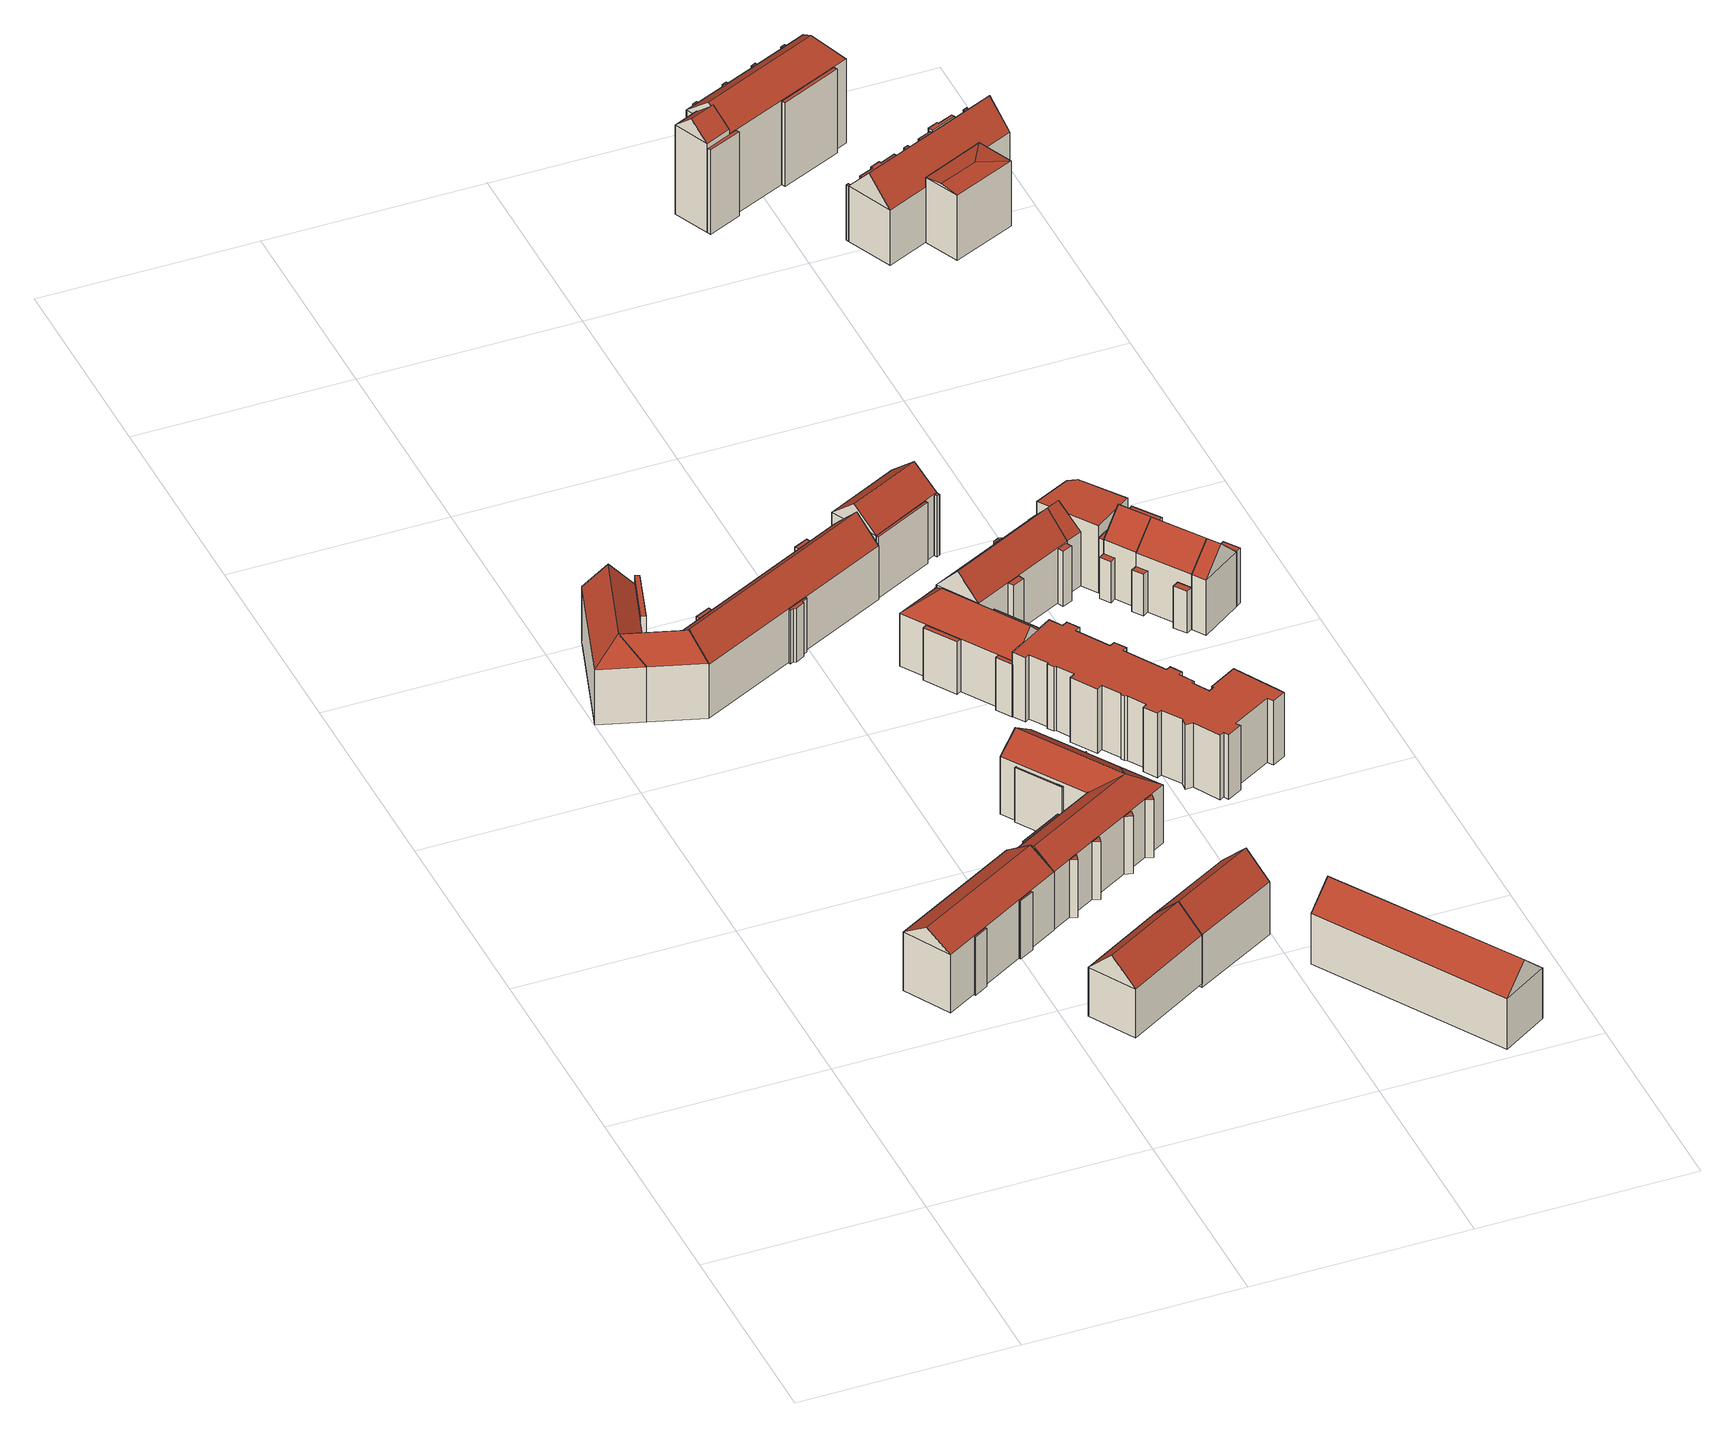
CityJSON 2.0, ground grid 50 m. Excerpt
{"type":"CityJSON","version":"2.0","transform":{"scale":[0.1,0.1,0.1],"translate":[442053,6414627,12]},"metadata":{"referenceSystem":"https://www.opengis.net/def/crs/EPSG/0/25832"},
"CityObjects":{
"building1":{"type":"Building","attributes":{"function":"31001_1010"},"children":["building1-1","building1-2","building1-3"]},
"building1-1":{"type":"BuildingPart","attributes":{"roofType":"3100","measuredHeight":19.03,"storeysAboveGround":4},"parents":["building1"],"geometry":[{"type":"Solid","lod":"2","boundaries":[[[[0,1,2,3]],[[4,5,1,0]],[[6,7,5,4]],[[3,2,7,6]],[[0,8,4]],[[6,9,3]],[[3,9,8,0]],[[4,8,9,6]],[[1,5,7,2]]]],"semantics":{"surfaces":[{"type":"WallSurface"},{"type":"RoofSurface","Flaechenneigung":"55.7669068027693","Flaechenrichtung":"330.269927763419","Flaechengroesse":"255.705356465072"},{"type":"RoofSurface","Flaechenneigung":"55.7666892021712","Flaechenrichtung":"150.202069150245","Flaechengroesse":"256.132002594925"},{"type":"GroundSurface"}],"values":[[0,0,0,0,0,0,1,2,3]]}}]},
"building1-2":{"type":"BuildingPart","attributes":{"roofType":"1000","measuredHeight":14.88,"storeysAboveGround":4},"parents":["building1"],"geometry":[{"type":"Solid","lod":"2","boundaries":[[[[10,11,12,13]],[[14,15,11,10]],[[16,17,15,14]],[[13,12,17,16]],[[14,10,13,16]],[[11,15,17,12]]]],"semantics":{"surfaces":[{"type":"WallSurface"},{"type":"RoofSurface","Flaechenneigung":"90","Flaechenrichtung":"0","Flaechengroesse":"1.8994670250365"},{"type":"GroundSurface"}],"values":[[0,0,0,0,1,2]]}}]},
"building1-3":{"type":"BuildingPart","attributes":{"roofType":"1000","measuredHeight":14.88,"storeysAboveGround":4},"parents":["building1"],"geometry":[{"type":"Solid","lod":"2","boundaries":[[[[18,19,20,21]],[[22,23,19,18]],[[24,25,23,22]],[[21,20,25,24]],[[22,18,21,24]],[[19,23,25,20]]]],"semantics":{"surfaces":[{"type":"WallSurface"},{"type":"RoofSurface","Flaechenneigung":"90","Flaechenrichtung":"0","Flaechengroesse":"1.91021922875802"},{"type":"GroundSurface"}],"values":[[0,0,0,0,1,2]]}}]},
"building2":{"type":"Building","attributes":{"function":"31001_1010","yearOfConstruction":1968,"roofType":"3100","measuredHeight":18.25,"storeysAboveGround":4},"geometry":[{"type":"Solid","lod":"2","boundaries":[[[[26,27,28,29]],[[30,31,27,26]],[[32,33,31,30]],[[29,28,33,32]],[[26,34,30]],[[32,35,29]],[[29,35,34,26]],[[30,34,35,32]],[[27,31,33,28]]]],"semantics":{"surfaces":[{"type":"WallSurface"},{"type":"RoofSurface","Flaechenneigung":"46.1297712288758","Flaechenrichtung":"329.612599560968","Flaechengroesse":"189.243702319922"},{"type":"RoofSurface","Flaechenneigung":"46.1296791826683","Flaechenrichtung":"149.607886619994","Flaechengroesse":"189.938501405518"},{"type":"GroundSurface"}],"values":[[0,0,0,0,0,0,1,2,3]]}}]},
"building3":{"type":"Building","attributes":{"function":"31001_1010"},"children":["building3-1","building3-2","building3-3","building3-4","building3-5","building3-6","building3-7"]},
"building3-1":{"type":"BuildingPart","attributes":{"roofType":"1000","measuredHeight":13.78,"storeysAboveGround":5},"parents":["building3"],"geometry":[{"type":"Solid","lod":"2","boundaries":[[[[36,37,38,39]],[[40,41,37,36]],[[42,43,41,40]],[[39,38,43,42]],[[40,36,39,42]],[[37,41,43,38]]]],"semantics":{"surfaces":[{"type":"WallSurface"},{"type":"RoofSurface","Flaechenneigung":"90","Flaechenrichtung":"0","Flaechengroesse":"3.49249093772562"},{"type":"GroundSurface"}],"values":[[0,0,0,0,1,2]]}}]},
"building3-2":{"type":"BuildingPart","attributes":{"roofType":"5000","measuredHeight":19.48,"storeysAboveGround":5},"parents":["building3"],"geometry":[{"type":"Solid","lod":"2","boundaries":[[[[44,45,46,47]],[[48,49,45,44]],[[50,51,49,48]],[[47,46,51,50]],[[44,52,48]],[[50,53,47]],[[47,53,52,44]],[[48,52,53,50]],[[45,49,51,46]]]],"semantics":{"surfaces":[{"type":"WallSurface"},{"type":"RoofSurface","Flaechenneigung":"-45.175068218819","Flaechenrichtung":"287.502257993515","Flaechengroesse":"34.5856915770298"},{"type":"RoofSurface","Flaechenneigung":"40.9520126438762","Flaechenrichtung":"197.488686385501","Flaechengroesse":"94.4064482541774"},{"type":"RoofSurface","Flaechenneigung":"40.951806199957","Flaechenrichtung":"17.4918969287858","Flaechengroesse":"69.6041204508678"},{"type":"GroundSurface"}],"values":[[0,0,0,0,1,0,2,3,4]]}}]},
"building3-3":{"type":"BuildingPart","attributes":{"roofType":"3100","measuredHeight":19.6,"storeysAboveGround":5},"parents":["building3"],"geometry":[{"type":"Solid","lod":"2","boundaries":[[[[54,46,55,56]],[[57,51,46,54]],[[58,59,51,57]],[[56,55,59,58]],[[54,60,57]],[[58,61,56]],[[56,61,60,54]],[[57,60,61,58]],[[46,51,59,55]]]],"semantics":{"surfaces":[{"type":"WallSurface"},{"type":"RoofSurface","Flaechenneigung":"44.7778879652806","Flaechenrichtung":"153.728726243378","Flaechengroesse":"430.176531526292"},{"type":"RoofSurface","Flaechenneigung":"44.7768047610156","Flaechenrichtung":"333.69059920884","Flaechengroesse":"424.792618901163"},{"type":"GroundSurface"}],"values":[[0,0,0,0,0,0,1,2,3]]}}]},
"building3-4":{"type":"BuildingPart","attributes":{"roofType":"5000","measuredHeight":19.5,"storeysAboveGround":5},"parents":["building3"],"geometry":[{"type":"Solid","lod":"2","boundaries":[[[[44,45,62,63]],[[64,65,45,44]],[[66,67,65,64]],[[63,62,67,66]],[[44,68,64]],[[66,69,63]],[[63,69,68,44]],[[64,68,69,66]],[[45,65,67,62]]]],"semantics":{"surfaces":[{"type":"WallSurface"},{"type":"RoofSurface","Flaechenneigung":"40.8277827668126","Flaechenrichtung":"197.48712860879","Flaechengroesse":"37.6868966500527"},{"type":"RoofSurface","Flaechenneigung":"45.1817937535713","Flaechenrichtung":"107.499043011802","Flaechengroesse":"193.824712957308"},{"type":"RoofSurface","Flaechenneigung":"45.1817220510017","Flaechenrichtung":"287.491346501968","Flaechengroesse":"193.818661643649"},{"type":"GroundSurface"}],"values":[[0,0,0,0,1,0,2,3,4]]}}]},
"building3-5":{"type":"BuildingPart","attributes":{"roofType":"1000","measuredHeight":16.21,"storeysAboveGround":5},"parents":["building3"],"geometry":[{"type":"Solid","lod":"2","boundaries":[[[[70,71,62,72]],[[73,74,71,70]],[[75,76,74,73]],[[72,62,76,75]],[[73,70,72,75]],[[71,74,76,62]]]],"semantics":{"surfaces":[{"type":"WallSurface"},{"type":"RoofSurface","Flaechenneigung":"90","Flaechenrichtung":"0","Flaechengroesse":"14.2115740358939"},{"type":"GroundSurface"}],"values":[[0,0,0,0,1,2]]}}]},
"building3-6":{"type":"BuildingPart","attributes":{"roofType":"1000","measuredHeight":13.78,"storeysAboveGround":5},"parents":["building3"],"geometry":[{"type":"Solid","lod":"2","boundaries":[[[[77,78,79,80]],[[81,82,78,77]],[[83,84,82,81]],[[80,79,84,83]],[[81,77,80,83]],[[78,82,84,79]]]],"semantics":{"surfaces":[{"type":"WallSurface"},{"type":"RoofSurface","Flaechenneigung":"90","Flaechenrichtung":"0","Flaechengroesse":"3.86630980603216"},{"type":"GroundSurface"}],"values":[[0,0,0,0,1,2]]}}]},
"building3-7":{"type":"BuildingPart","attributes":{"roofType":"1000","measuredHeight":13.78,"storeysAboveGround":5},"parents":["building3"],"geometry":[{"type":"Solid","lod":"2","boundaries":[[[[85,86,87,88]],[[89,90,86,85]],[[91,92,90,89]],[[93,94,92,91]],[[95,96,94,93]],[[97,98,96,95]],[[99,100,98,97]],[[88,87,100,99]],[[97,95,93,91,89,85,88,99]],[[86,90,92,94,96,98,100,87]]]],"semantics":{"surfaces":[{"type":"WallSurface"},{"type":"RoofSurface","Flaechenneigung":"90","Flaechenrichtung":"0","Flaechengroesse":"4.38737900833748"},{"type":"GroundSurface"}],"values":[[0,0,0,0,0,0,0,0,1,2]]}}]},
"building4":{"type":"Building","attributes":{"function":"31001_1010"},"children":["building4-1","building4-2","building4-3","building4-4","building4-5","building4-6","building4-7","building4-8","building4-9","building4-10","building4-11"]},
"building4-1":{"type":"BuildingPart","attributes":{"roofType":"1000","measuredHeight":13.81,"storeysAboveGround":4},"parents":["building4"],"geometry":[{"type":"Solid","lod":"2","boundaries":[[[[101,102,103,104]],[[105,106,102,101]],[[104,103,106,105]],[[101,104,105]],[[102,106,103]]]],"semantics":{"surfaces":[{"type":"WallSurface"},{"type":"RoofSurface","Flaechenneigung":"90","Flaechenrichtung":"0","Flaechengroesse":"1.81805372568283"},{"type":"GroundSurface"}],"values":[[0,0,0,1,2]]}}]},
"building4-2":{"type":"BuildingPart","attributes":{"roofType":"5000","measuredHeight":18.78,"storeysAboveGround":4},"parents":["building4"],"geometry":[{"type":"Solid","lod":"2","boundaries":[[[[107,108,109,110]],[[111,112,108,107]],[[113,114,112,111]],[[110,109,114,113]],[[107,115,111]],[[113,116,110]],[[110,116,115,107]],[[111,115,116,113]],[[108,112,114,109]]]],"semantics":{"surfaces":[{"type":"WallSurface"},{"type":"RoofSurface","Flaechenneigung":"54.2066181111321","Flaechenrichtung":"57.3362184871885","Flaechengroesse":"36.1115447150839"},{"type":"RoofSurface","Flaechenneigung":"53.5266193445547","Flaechenrichtung":"330.345934145458","Flaechengroesse":"221.913827416914"},{"type":"RoofSurface","Flaechenneigung":"53.5278383948927","Flaechenrichtung":"150.231805966513","Flaechengroesse":"223.816098602321"},{"type":"GroundSurface"}],"values":[[0,0,0,0,1,0,2,3,4]]}}]},
"building4-3":{"type":"BuildingPart","attributes":{"roofType":"5000","measuredHeight":18.78,"storeysAboveGround":4},"parents":["building4"],"geometry":[{"type":"Solid","lod":"2","boundaries":[[[[107,108,117,118]],[[119,120,108,107]],[[121,122,120,119]],[[118,117,122,121]],[[107,115,119]],[[121,123,118]],[[118,123,115,107]],[[119,115,123,121]],[[108,120,122,117]]]],"semantics":{"surfaces":[{"type":"WallSurface"},{"type":"RoofSurface","Flaechenneigung":"-53.392358530132","Flaechenrichtung":"150.394912940145","Flaechengroesse":"36.5224749439783"},{"type":"RoofSurface","Flaechenneigung":"54.1300544760382","Flaechenrichtung":"57.368819152199","Flaechengroesse":"166.529772610511"},{"type":"RoofSurface","Flaechenneigung":"54.1306712759942","Flaechenrichtung":"237.422218199029","Flaechengroesse":"164.553152072388"},{"type":"GroundSurface"}],"values":[[0,0,0,0,1,0,2,3,4]]}}]},
"building4-4":{"type":"BuildingPart","attributes":{"roofType":"1000","measuredHeight":13.9,"storeysAboveGround":4},"parents":["building4"],"geometry":[{"type":"Solid","lod":"2","boundaries":[[[[124,125,126,127]],[[128,129,125,124]],[[130,131,129,128]],[[127,126,131,130]],[[128,124,127,130]],[[125,129,131,126]]]],"semantics":{"surfaces":[{"type":"WallSurface"},{"type":"RoofSurface","Flaechenneigung":"90","Flaechenrichtung":"0","Flaechengroesse":"5.7824020017751"},{"type":"GroundSurface"}],"values":[[0,0,0,0,1,2]]}}]},
"building4-5":{"type":"BuildingPart","attributes":{"roofType":"1000","measuredHeight":14.82,"storeysAboveGround":4},"parents":["building4"],"geometry":[{"type":"Solid","lod":"2","boundaries":[[[[132,133,134,135]],[[136,137,133,132]],[[138,139,137,136]],[[135,134,139,138]],[[136,132,135,138]],[[133,137,139,134]]]],"semantics":{"surfaces":[{"type":"WallSurface"},{"type":"RoofSurface","Flaechenneigung":"90","Flaechenrichtung":"0","Flaechengroesse":"5.82331155054209"},{"type":"GroundSurface"}],"values":[[0,0,0,0,1,2]]}}]},
"building4-6":{"type":"BuildingPart","attributes":{"roofType":"1000","measuredHeight":14.82,"storeysAboveGround":4},"parents":["building4"],"geometry":[{"type":"Solid","lod":"2","boundaries":[[[[140,141,142,143]],[[144,145,141,140]],[[143,142,145,144]],[[140,143,144]],[[141,145,142]]]],"semantics":{"surfaces":[{"type":"WallSurface"},{"type":"RoofSurface","Flaechenneigung":"90","Flaechenrichtung":"0","Flaechengroesse":"1.90255980231053"},{"type":"GroundSurface"}],"values":[[0,0,0,1,2]]}}]},
"building4-7":{"type":"BuildingPart","attributes":{"roofType":"1000","measuredHeight":14.82,"storeysAboveGround":4},"parents":["building4"],"geometry":[{"type":"Solid","lod":"2","boundaries":[[[[146,147,148,149]],[[150,151,147,146]],[[149,148,151,150]],[[146,149,150]],[[147,151,148]]]],"semantics":{"surfaces":[{"type":"WallSurface"},{"type":"RoofSurface","Flaechenneigung":"90","Flaechenrichtung":"0","Flaechengroesse":"1.80609973065554"},{"type":"GroundSurface"}],"values":[[0,0,0,1,2]]}}]},
"building4-8":{"type":"BuildingPart","attributes":{"roofType":"1000","measuredHeight":14.82,"storeysAboveGround":4},"parents":["building4"],"geometry":[{"type":"Solid","lod":"2","boundaries":[[[[152,153,154,155]],[[156,157,153,152]],[[155,154,157,156]],[[152,155,156]],[[153,157,154]]]],"semantics":{"surfaces":[{"type":"WallSurface"},{"type":"RoofSurface","Flaechenneigung":"90","Flaechenrichtung":"0","Flaechengroesse":"1.84360681144955"},{"type":"GroundSurface"}],"values":[[0,0,0,1,2]]}}]},
"building4-9":{"type":"BuildingPart","attributes":{"roofType":"1000","measuredHeight":10.35,"storeysAboveGround":4},"parents":["building4"],"geometry":[{"type":"Solid","lod":"2","boundaries":[[[[158,159,160,161]],[[162,163,159,158]],[[161,160,163,162]],[[158,161,162]],[[159,163,160]]]],"semantics":{"surfaces":[{"type":"WallSurface"},{"type":"RoofSurface","Flaechenneigung":"90","Flaechenrichtung":"0","Flaechengroesse":"1.68649618769547"},{"type":"GroundSurface"}],"values":[[0,0,0,1,2]]}}]},
"building4-10":{"type":"BuildingPart","attributes":{"roofType":"1000","measuredHeight":14.82,"storeysAboveGround":4},"parents":["building4"],"geometry":[{"type":"Solid","lod":"2","boundaries":[[[[164,165,166,167]],[[168,169,165,164]],[[167,166,169,168]],[[164,167,168]],[[165,169,166]]]],"semantics":{"surfaces":[{"type":"WallSurface"},{"type":"RoofSurface","Flaechenneigung":"90","Flaechenrichtung":"0","Flaechengroesse":"1.67057018930369"},{"type":"GroundSurface"}],"values":[[0,0,0,1,2]]}}]},
"building4-11":{"type":"BuildingPart","attributes":{"roofType":"1000","measuredHeight":11.11,"storeysAboveGround":4},"parents":["building4"],"geometry":[{"type":"Solid","lod":"2","boundaries":[[[[170,171,172,173]],[[174,175,171,170]],[[173,172,175,174]],[[170,173,174]],[[171,175,172]]]],"semantics":{"surfaces":[{"type":"WallSurface"},{"type":"RoofSurface","Flaechenneigung":"90","Flaechenrichtung":"0","Flaechengroesse":"1.71263901529168"},{"type":"GroundSurface"}],"values":[[0,0,0,1,2]]}}]},
"building5":{"type":"Building","attributes":{"function":"31001_1010","yearOfConstruction":1968,"roofType":"3100","measuredHeight":19.31,"storeysAboveGround":4},"geometry":[{"type":"Solid","lod":"2","boundaries":[[[[176,177,178,26]],[[179,180,177,176]],[[30,181,180,179]],[[26,178,181,30]],[[176,182,179]],[[30,34,26]],[[26,34,182,176]],[[179,182,34,30]],[[177,180,181,178]]]],"semantics":{"surfaces":[{"type":"WallSurface"},{"type":"RoofSurface","Flaechenneigung":"45.8293137500579","Flaechenrichtung":"330.323292730746","Flaechengroesse":"190.472919732009"},{"type":"RoofSurface","Flaechenneigung":"45.8294041752101","Flaechenrichtung":"150.320838595039","Flaechengroesse":"189.837204007675"},{"type":"GroundSurface"}],"values":[[0,0,0,0,0,0,1,2,3]]}}]},
"building6":{"type":"Building","attributes":{"function":"31001_1010","yearOfConstruction":1968,"roofType":"3100","measuredHeight":18.87,"storeysAboveGround":4},"geometry":[{"type":"Solid","lod":"2","boundaries":[[[[183,184,185,186]],[[187,188,184,183]],[[189,190,188,187]],[[186,185,190,189]],[[183,191,187]],[[189,192,186]],[[186,192,191,183]],[[187,191,192,189]],[[184,188,190,185]]]],"semantics":{"surfaces":[{"type":"WallSurface"},{"type":"RoofSurface","Flaechenneigung":"45.7594262092941","Flaechenrichtung":"57.6098195724206","Flaechengroesse":"416.172456617682"},{"type":"RoofSurface","Flaechenneigung":"45.7593142062726","Flaechenrichtung":"238.124389062034","Flaechengroesse":"417.112775598162"},{"type":"GroundSurface"}],"values":[[0,0,0,0,0,0,1,2,3]]}}]},
"building7":{"type":"Building","attributes":{"function":"31001_1010"},"children":["building7-1","building7-2","building7-3","building7-4","building7-5","building7-6","building7-7","building7-8","building7-9","building7-10"]},
"building7-1":{"type":"BuildingPart","attributes":{"roofType":"1000","measuredHeight":14.12,"storeysAboveGround":4},"parents":["building7"],"geometry":[{"type":"Solid","lod":"2","boundaries":[[[[193,194,195,196]],[[197,198,194,193]],[[199,200,198,197]],[[196,195,200,199]],[[197,193,196,199]],[[194,198,200,195]]]],"semantics":{"surfaces":[{"type":"WallSurface"},{"type":"RoofSurface","Flaechenneigung":"90","Flaechenrichtung":"0","Flaechengroesse":"4.77939344110144"},{"type":"GroundSurface"}],"values":[[0,0,0,0,1,2]]}}]},
"building7-2":{"type":"BuildingPart","attributes":{"roofType":"3100","measuredHeight":19.97,"storeysAboveGround":4},"parents":["building7"],"geometry":[{"type":"Solid","lod":"2","boundaries":[[[[201,202,203,204]],[[205,206,202,201]],[[207,208,206,205]],[[204,203,208,207]],[[201,209,205]],[[207,210,204]],[[204,210,209,201]],[[205,209,210,207]],[[202,206,208,203]]]],"semantics":{"surfaces":[{"type":"WallSurface"},{"type":"RoofSurface","Flaechenneigung":"42.4171893200131","Flaechenrichtung":"333.740763842962","Flaechengroesse":"220.671565060107"},{"type":"RoofSurface","Flaechenneigung":"42.4149722044491","Flaechenrichtung":"153.833475333536","Flaechengroesse":"215.933098123299"},{"type":"GroundSurface"}],"values":[[0,0,0,0,0,0,1,2,3]]}}]},
"building7-3":{"type":"BuildingPart","attributes":{"roofType":"5000","measuredHeight":19.14,"storeysAboveGround":4},"parents":["building7"],"geometry":[{"type":"Solid","lod":"2","boundaries":[[[[211,212,213,214]],[[215,203,212,211]],[[216,217,203,215]],[[214,213,217,216]],[[211,218,215]],[[216,219,214]],[[214,219,218,211]],[[215,218,219,216]],[[212,203,217,213]]]],"semantics":{"surfaces":[{"type":"WallSurface"},{"type":"RoofSurface","Flaechenneigung":"46.6242862003884","Flaechenrichtung":"334.197071643024","Flaechengroesse":"47.0542940853426"},{"type":"RoofSurface","Flaechenneigung":"44.6489214566854","Flaechenrichtung":"237.419647562774","Flaechengroesse":"201.573715090224"},{"type":"RoofSurface","Flaechenneigung":"44.6547919154826","Flaechenrichtung":"57.6466726672961","Flaechengroesse":"196.375627758791"},{"type":"GroundSurface"}],"values":[[0,0,0,0,1,0,2,3,4]]}}]},
"building7-4":{"type":"BuildingPart","attributes":{"roofType":"1000","measuredHeight":13.46,"storeysAboveGround":4},"parents":["building7"],"geometry":[{"type":"Solid","lod":"2","boundaries":[[[[220,221,222,223]],[[224,225,221,220]],[[216,217,225,224]],[[223,222,217,216]],[[224,220,223,216]],[[221,225,217,222]]]],"semantics":{"surfaces":[{"type":"WallSurface"},{"type":"RoofSurface","Flaechenneigung":"90","Flaechenrichtung":"0","Flaechengroesse":"12.8985708895967"},{"type":"GroundSurface"}],"values":[[0,0,0,0,1,2]]}}]},
"building7-5":{"type":"BuildingPart","attributes":{"roofType":"1000","measuredHeight":13.46,"storeysAboveGround":4},"parents":["building7"],"geometry":[{"type":"Solid","lod":"2","boundaries":[[[[226,227,213,214]],[[228,229,227,226]],[[230,231,229,228]],[[214,213,231,230]],[[228,226,214,230]],[[227,229,231,213]]]],"semantics":{"surfaces":[{"type":"WallSurface"},{"type":"RoofSurface","Flaechenneigung":"90","Flaechenrichtung":"0","Flaechengroesse":"4.38532269910233"},{"type":"GroundSurface"}],"values":[[0,0,0,0,1,2]]}}]},
"building7-6":{"type":"BuildingPart","attributes":{"roofType":"1000","measuredHeight":13.38,"storeysAboveGround":4},"parents":["building7"],"geometry":[{"type":"Solid","lod":"2","boundaries":[[[[232,233,234,235]],[[236,237,233,232]],[[238,239,237,236]],[[235,234,239,238]],[[236,232,235,238]],[[233,237,239,234]]]],"semantics":{"surfaces":[{"type":"WallSurface"},{"type":"RoofSurface","Flaechenneigung":"90","Flaechenrichtung":"0","Flaechengroesse":"9.25476950397383"},{"type":"GroundSurface"}],"values":[[0,0,0,0,1,2]]}}]},
"building7-7":{"type":"BuildingPart","attributes":{"roofType":"1000","measuredHeight":10.31,"storeysAboveGround":4},"parents":["building7"],"geometry":[{"type":"Solid","lod":"2","boundaries":[[[[240,241,242,243]],[[244,245,241,240]],[[246,247,245,244]],[[243,242,247,246]],[[244,240,243,246]],[[241,245,247,242]]]],"semantics":{"surfaces":[{"type":"WallSurface"},{"type":"RoofSurface","Flaechenneigung":"90","Flaechenrichtung":"0","Flaechengroesse":"5.40933935112147"},{"type":"GroundSurface"}],"values":[[0,0,0,0,1,2]]}}]},
"building7-8":{"type":"BuildingPart","attributes":{"roofType":"1000","measuredHeight":14.08,"storeysAboveGround":4},"parents":["building7"],"geometry":[{"type":"Solid","lod":"2","boundaries":[[[[248,249,250,251]],[[252,253,249,248]],[[254,255,253,252]],[[251,250,255,254]],[[252,248,251,254]],[[249,253,255,250]]]],"semantics":{"surfaces":[{"type":"WallSurface"},{"type":"RoofSurface","Flaechenneigung":"90","Flaechenrichtung":"0","Flaechengroesse":"3.85690102335128"},{"type":"GroundSurface"}],"values":[[0,0,0,0,1,2]]}}]},
"building7-9":{"type":"BuildingPart","attributes":{"roofType":"1000","measuredHeight":14.43,"storeysAboveGround":4},"parents":["building7"],"geometry":[{"type":"Solid","lod":"2","boundaries":[[[[256,257,258,259]],[[260,261,257,256]],[[262,263,261,260]],[[259,258,263,262]],[[260,256,259,262]],[[257,261,263,258]]]],"semantics":{"surfaces":[{"type":"WallSurface"},{"type":"RoofSurface","Flaechenneigung":"90","Flaechenrichtung":"0","Flaechengroesse":"1.06421353674771"},{"type":"GroundSurface"}],"values":[[0,0,0,0,1,2]]}}]},
"building7-10":{"type":"BuildingPart","attributes":{"roofType":"1000","measuredHeight":13.24,"storeysAboveGround":4},"parents":["building7"],"geometry":[{"type":"Solid","lod":"2","boundaries":[[[[264,265,266,267]],[[268,269,265,264]],[[270,271,269,268]],[[267,266,271,270]],[[268,264,267,270]],[[265,269,271,266]]]],"semantics":{"surfaces":[{"type":"WallSurface"},{"type":"RoofSurface","Flaechenneigung":"90","Flaechenrichtung":"0","Flaechengroesse":"0.601009346204542"},{"type":"GroundSurface"}],"values":[[0,0,0,0,1,2]]}}]},
"building8":{"type":"Building","attributes":{"function":"31001_1010"},"children":["building8-1","building8-2","building8-3"]},
"building8-1":{"type":"BuildingPart","attributes":{"roofType":"3100","measuredHeight":20.83,"storeysAboveGround":4},"parents":["building8"],"geometry":[{"type":"Solid","lod":"2","boundaries":[[[[272,273,274,275]],[[276,277,273,272]],[[278,279,277,276]],[[275,274,279,278]],[[272,280,276]],[[278,281,275]],[[275,281,280,272]],[[276,280,281,278]],[[273,277,279,274]]]],"semantics":{"surfaces":[{"type":"WallSurface"},{"type":"RoofSurface","Flaechenneigung":"48.9415316844518","Flaechenrichtung":"333.712792282946","Flaechengroesse":"148.829310662139"},{"type":"RoofSurface","Flaechenneigung":"48.9424989994348","Flaechenrichtung":"153.581554658345","Flaechengroesse":"149.995034272868"},{"type":"GroundSurface"}],"values":[[0,0,0,0,0,0,1,2,3]]}}]},
"building8-2":{"type":"BuildingPart","attributes":{"roofType":"1000","measuredHeight":15.62,"storeysAboveGround":4},"parents":["building8"],"geometry":[{"type":"Solid","lod":"2","boundaries":[[[[282,283,284,285]],[[286,287,283,282]],[[278,279,287,286]],[[285,284,279,278]],[[286,282,285,278]],[[283,287,279,284]]]],"semantics":{"surfaces":[{"type":"WallSurface"},{"type":"RoofSurface","Flaechenneigung":"90","Flaechenrichtung":"0","Flaechengroesse":"9.7588387728458"},{"type":"GroundSurface"}],"values":[[0,0,0,0,1,2]]}}]},
"building8-3":{"type":"BuildingPart","attributes":{"roofType":"1000","measuredHeight":15.62,"storeysAboveGround":4},"parents":["building8"],"geometry":[{"type":"Solid","lod":"2","boundaries":[[[[288,289,277,276]],[[290,291,289,288]],[[292,293,291,290]],[[276,277,293,292]],[[290,288,276,292]],[[289,291,293,277]]]],"semantics":{"surfaces":[{"type":"WallSurface"},{"type":"RoofSurface","Flaechenneigung":"90","Flaechenrichtung":"0","Flaechengroesse":"0.600206963153588"},{"type":"GroundSurface"}],"values":[[0,0,0,0,1,2]]}}]},
"building9":{"type":"Building","attributes":{"function":"31001_1010","yearOfConstruction":1978,"roofType":"1000","measuredHeight":16.47,"storeysAboveGround":4},"geometry":[{"type":"Solid","lod":"2","boundaries":[[[[294,295,296,297]],[[298,299,295,294]],[[300,301,299,298]],[[302,303,301,300]],[[304,305,303,302]],[[306,307,305,304]],[[308,309,307,306]],[[310,311,309,308]],[[312,313,311,310]],[[314,315,313,312]],[[316,317,315,314]],[[318,319,317,316]],[[320,321,319,318]],[[322,323,321,320]],[[324,325,323,322]],[[326,327,325,324]],[[328,329,327,326]],[[330,331,329,328]],[[332,333,331,330]],[[334,335,333,332]],[[336,337,335,334]],[[338,339,337,336]],[[340,341,339,338]],[[342,343,341,340]],[[344,345,343,342]],[[346,347,345,344]],[[348,349,347,346]],[[350,351,349,348]],[[352,353,351,350]],[[354,355,353,352]],[[356,357,355,354]],[[358,359,357,356]],[[360,361,359,358]],[[362,363,361,360]],[[364,365,363,362]],[[366,367,365,364]],[[368,369,367,366]],[[370,371,369,368]],[[372,373,371,370]],[[374,375,373,372]],[[376,377,375,374]],[[378,379,377,376]],[[380,381,379,378]],[[382,383,381,380]],[[384,385,383,382]],[[386,387,385,384]],[[388,389,387,386]],[[390,391,389,388]],[[392,393,391,390]],[[297,296,393,392]],[[390,388,386,384,382,380,378,376,374,372,370,368,366,364,362,360,358,356,354,352,350,348,346,344,342,340,338,336,334,332,330,328,326,324,322,320,318,316,314,312,310,308,306,304,302,300,298,294,297,392]],[[295,299,301,303,305,307,309,311,313,315,317,319,321,323,325,327,329,331,333,335,337,339,341,343,345,347,349,351,353,355,357,359,361,363,365,367,369,371,373,375,377,379,381,383,385,387,389,391,393,296]]]],"semantics":{"surfaces":[{"type":"WallSurface"},{"type":"RoofSurface","Flaechenneigung":"90","Flaechenrichtung":"0","Flaechengroesse":"735.278490008667"},{"type":"GroundSurface"}],"values":[[0,0,0,0,0,0,0,0,0,0,0,0,0,0,0,0,0,0,0,0,0,0,0,0,0,0,0,0,0,0,0,0,0,0,0,0,0,0,0,0,0,0,0,0,0,0,0,0,0,0,1,2]]}}]},
"building10":{"type":"Building","attributes":{"function":"31001_1010"},"children":["building10-1","building10-2","building10-3","building10-4","building10-5","building10-6","building10-7","building10-8","building10-9","building10-10","building10-11"]},
"building10-1":{"type":"BuildingPart","attributes":{"roofType":"1000","measuredHeight":10.68,"storeysAboveGround":4},"parents":["building10"],"geometry":[{"type":"Solid","lod":"2","boundaries":[[[[394,395,396,397]],[[398,399,395,394]],[[400,401,399,398]],[[397,396,401,400]],[[398,394,397,400]],[[395,399,401,396]]]],"semantics":{"surfaces":[{"type":"WallSurface"},{"type":"RoofSurface","Flaechenneigung":"90","Flaechenrichtung":"0","Flaechengroesse":"5.08843663505204"},{"type":"GroundSurface"}],"values":[[0,0,0,0,1,2]]}}]},
"building10-2":{"type":"BuildingPart","attributes":{"roofType":"3100","measuredHeight":19.74,"storeysAboveGround":4},"parents":["building10"],"geometry":[{"type":"Solid","lod":"2","boundaries":[[[[402,403,404,405]],[[406,395,403,402]],[[407,408,395,406]],[[405,404,408,407]],[[402,409,406]],[[407,410,405]],[[405,410,409,402]],[[406,409,410,407]],[[403,395,408,404]]]],"semantics":{"surfaces":[{"type":"WallSurface"},{"type":"RoofSurface","Flaechenneigung":"44.5882381565098","Flaechenrichtung":"54.848242672176","Flaechengroesse":"107.642693828541"},{"type":"RoofSurface","Flaechenneigung":"44.5903788356185","Flaechenrichtung":"235.347460383153","Flaechengroesse":"107.629356395709"},{"type":"GroundSurface"}],"values":[[0,0,0,0,0,0,1,2,3]]}}]},
"building10-3":{"type":"BuildingPart","attributes":{"roofType":"3100","measuredHeight":19.73,"storeysAboveGround":4},"parents":["building10"],"geometry":[{"type":"Solid","lod":"2","boundaries":[[[[411,412,403,402]],[[413,414,412,411]],[[406,395,414,413]],[[402,403,395,406]],[[411,415,413]],[[406,409,402]],[[402,409,415,411]],[[413,415,409,406]],[[412,414,395,403]]]],"semantics":{"surfaces":[{"type":"WallSurface"},{"type":"RoofSurface","Flaechenneigung":"44.6987273965838","Flaechenrichtung":"54.849882359953","Flaechengroesse":"29.0822750494007"},{"type":"RoofSurface","Flaechenneigung":"44.7022976393463","Flaechenrichtung":"235.352064682303","Flaechengroesse":"29.0908670443748"},{"type":"GroundSurface"}],"values":[[0,0,0,0,0,0,1,2,3]]}}]},
"building10-4":{"type":"BuildingPart","attributes":{"roofType":"1000","measuredHeight":10.63,"storeysAboveGround":4},"parents":["building10"],"geometry":[{"type":"Solid","lod":"2","boundaries":[[[[416,417,418,419]],[[420,421,417,416]],[[422,408,421,420]],[[419,418,408,422]],[[420,416,419,422]],[[417,421,408,418]]]],"semantics":{"surfaces":[{"type":"WallSurface"},{"type":"RoofSurface","Flaechenneigung":"90","Flaechenrichtung":"0","Flaechengroesse":"4.31991351854841"},{"type":"GroundSurface"}],"values":[[0,0,0,0,1,2]]}}]},
"building10-5":{"type":"BuildingPart","attributes":{"roofType":"3100","measuredHeight":19.73,"storeysAboveGround":4},"parents":["building10"],"geometry":[{"type":"Solid","lod":"2","boundaries":[[[[423,424,408,425]],[[426,427,424,423]],[[428,404,427,426]],[[425,408,404,428]],[[423,429,426]],[[428,410,425]],[[425,410,429,423]],[[426,429,410,428]],[[424,427,404,408]]]],"semantics":{"surfaces":[{"type":"WallSurface"},{"type":"RoofSurface","Flaechenneigung":"44.6945384715545","Flaechenrichtung":"235.348866275999","Flaechengroesse":"61.44921066521"},{"type":"RoofSurface","Flaechenneigung":"44.6925606157062","Flaechenrichtung":"54.8487273550288","Flaechengroesse":"61.4528731832813"},{"type":"GroundSurface"}],"values":[[0,0,0,0,0,0,1,2,3]]}}]},
"building10-6":{"type":"BuildingPart","attributes":{"roofType":"1000","measuredHeight":10.65,"storeysAboveGround":4},"parents":["building10"],"geometry":[{"type":"Solid","lod":"2","boundaries":[[[[430,431,432,433]],[[434,435,431,430]],[[436,424,435,434]],[[433,432,424,436]],[[434,430,433,436]],[[431,435,424,432]]]],"semantics":{"surfaces":[{"type":"WallSurface"},{"type":"RoofSurface","Flaechenneigung":"90","Flaechenrichtung":"0","Flaechengroesse":"4.16182077155851"},{"type":"GroundSurface"}],"values":[[0,0,0,0,1,2]]}}]},
"building10-7":{"type":"BuildingPart","attributes":{"roofType":"1000","measuredHeight":14.14,"storeysAboveGround":4},"parents":["building10"],"geometry":[{"type":"Solid","lod":"2","boundaries":[[[[437,438,439,440]],[[441,442,438,437]],[[426,427,442,441]],[[440,439,427,426]],[[441,437,440,426]],[[438,442,427,439]]]],"semantics":{"surfaces":[{"type":"WallSurface"},{"type":"RoofSurface","Flaechenneigung":"90","Flaechenrichtung":"0","Flaechengroesse":"13.115219032341"},{"type":"GroundSurface"}],"values":[[0,0,0,0,1,2]]}}]},
"building10-8":{"type":"BuildingPart","attributes":{"roofType":"1000","measuredHeight":14.13,"storeysAboveGround":4},"parents":["building10"],"geometry":[{"type":"Solid","lod":"2","boundaries":[[[[443,444,445,446]],[[441,442,444,443]],[[447,448,442,441]],[[446,445,448,447]],[[441,443,446,447]],[[444,442,448,445]]]],"semantics":{"surfaces":[{"type":"WallSurface"},{"type":"RoofSurface","Flaechenneigung":"90","Flaechenrichtung":"0","Flaechengroesse":"11.676909537569"},{"type":"GroundSurface"}],"values":[[0,0,0,0,1,2]]}}]},
"building10-9":{"type":"BuildingPart","attributes":{"roofType":"1000","measuredHeight":17.21,"storeysAboveGround":4},"parents":["building10"],"geometry":[{"type":"Solid","lod":"2","boundaries":[[[[449,450,438,451]],[[452,453,450,449]],[[454,455,453,452]],[[456,442,455,454]],[[451,438,442,456]],[[454,452,449,451,456]],[[450,453,455,442,438]]]],"semantics":{"surfaces":[{"type":"WallSurface"},{"type":"RoofSurface","Flaechenneigung":"90","Flaechenrichtung":"0","Flaechengroesse":"153.222412586577"},{"type":"GroundSurface"}],"values":[[0,0,0,0,0,1,2]]}}]},
"building10-10":{"type":"BuildingPart","attributes":{"roofType":"3100","measuredHeight":19.69,"storeysAboveGround":4},"parents":["building10"],"geometry":[{"type":"Solid","lod":"2","boundaries":[[[[457,458,459,460]],[[461,462,458,457]],[[463,450,462,461]],[[460,459,450,463]],[[457,464,461]],[[463,465,460]],[[460,465,464,457]],[[461,464,465,463]],[[458,462,450,459]]]],"semantics":{"surfaces":[{"type":"WallSurface"},{"type":"RoofSurface","Flaechenneigung":"42.429526296432","Flaechenrichtung":"154.260561276313","Flaechengroesse":"29.2478928204539"},{"type":"RoofSurface","Flaechenneigung":"42.4383036970523","Flaechenrichtung":"334.019522439131","Flaechengroesse":"22.8681335679188"},{"type":"GroundSurface"}],"values":[[0,0,0,0,0,0,1,2,3]]}}]},
"building10-11":{"type":"BuildingPart","attributes":{"roofType":"1000","measuredHeight":14.14,"storeysAboveGround":4},"parents":["building10"],"geometry":[{"type":"Solid","lod":"2","boundaries":[[[[466,467,468,469]],[[470,471,467,466]],[[472,412,471,470]],[[469,468,412,472]],[[470,466,469,472]],[[467,471,412,468]]]],"semantics":{"surfaces":[{"type":"WallSurface"},{"type":"RoofSurface","Flaechenneigung":"90","Flaechenrichtung":"0","Flaechengroesse":"5.76018070514403"},{"type":"GroundSurface"}],"values":[[0,0,0,0,1,2]]}}]},
"building11":{"type":"Building","attributes":{"function":"31001_1010"},"children":["building11-1","building11-2","building11-3","building11-4","building11-5","building11-6","building11-7","building11-8"]},
"building11-1":{"type":"BuildingPart","attributes":{"roofType":"5000","measuredHeight":26.63,"storeysAboveGround":6},"parents":["building11"],"geometry":[{"type":"Solid","lod":"2","boundaries":[[[[473,474,475,476]],[[477,478,474,473]],[[479,480,478,477]],[[476,475,480,479]],[[473,481,477]],[[479,482,476]],[[476,482,481,473]],[[477,481,482,479]],[[474,478,480,475]]]],"semantics":{"surfaces":[{"type":"WallSurface"},{"type":"RoofSurface","Flaechenneigung":"37.4629906501881","Flaechenrichtung":"66.1263679618374","Flaechengroesse":"38.8139893606549"},{"type":"RoofSurface","Flaechenneigung":"49.354435041687","Flaechenrichtung":"336.133267893454","Flaechengroesse":"257.969118748781"},{"type":"RoofSurface","Flaechenneigung":"49.3544653745822","Flaechenrichtung":"156.132977523223","Flaechengroesse":"257.978817156297"},{"type":"GroundSurface"}],"values":[[0,0,0,0,1,0,2,3,4]]}}]},
"building11-2":{"type":"BuildingPart","attributes":{"roofType":"3100","measuredHeight":26.72,"storeysAboveGround":6},"parents":["building11"],"geometry":[{"type":"Solid","lod":"2","boundaries":[[[[483,484,480,485]],[[486,487,484,483]],[[488,489,487,486]],[[485,480,489,488]],[[483,490,486]],[[488,491,485]],[[485,491,490,483]],[[486,490,491,488]],[[484,487,489,480]]]],"semantics":{"surfaces":[{"type":"WallSurface"},{"type":"RoofSurface","Flaechenneigung":"48.7250999732217","Flaechenrichtung":"156.131180256143","Flaechengroesse":"39.0373424565043"},{"type":"RoofSurface","Flaechenneigung":"48.7251657190992","Flaechenrichtung":"336.12784265114","Flaechengroesse":"39.0340033540835"},{"type":"GroundSurface"}],"values":[[0,0,0,0,0,0,1,2,3]]}}]},
"building11-3":{"type":"BuildingPart","attributes":{"roofType":"1000","measuredHeight":21.55,"storeysAboveGround":6},"parents":["building11"],"geometry":[{"type":"Solid","lod":"2","boundaries":[[[[492,493,494,495]],[[496,497,493,492]],[[498,484,497,496]],[[495,494,484,498]],[[496,492,495,498]],[[493,497,484,494]]]],"semantics":{"surfaces":[{"type":"WallSurface"},{"type":"RoofSurface","Flaechenneigung":"90","Flaechenrichtung":"0","Flaechengroesse":"8.19877918804055"},{"type":"GroundSurface"}],"values":[[0,0,0,0,1,2]]}}]},
"building11-4":{"type":"BuildingPart","attributes":{"roofType":"1000","measuredHeight":21.49,"storeysAboveGround":6},"parents":["building11"],"geometry":[{"type":"Solid","lod":"2","boundaries":[[[[499,500,501,502]],[[503,504,500,499]],[[505,506,504,503]],[[502,501,506,505]],[[503,499,502,505]],[[500,504,506,501]]]],"semantics":{"surfaces":[{"type":"WallSurface"},{"type":"RoofSurface","Flaechenneigung":"90","Flaechenrichtung":"0","Flaechengroesse":"14.9471169610411"},{"type":"GroundSurface"}],"values":[[0,0,0,0,1,2]]}}]},
"building11-5":{"type":"BuildingPart","attributes":{"roofType":"1000","measuredHeight":21.49,"storeysAboveGround":6},"parents":["building11"],"geometry":[{"type":"Solid","lod":"2","boundaries":[[[[507,508,509,510]],[[511,512,508,507]],[[513,514,512,511]],[[510,509,514,513]],[[511,507,510,513]],[[508,512,514,509]]]],"semantics":{"surfaces":[{"type":"WallSurface"},{"type":"RoofSurface","Flaechenneigung":"90","Flaechenrichtung":"0","Flaechengroesse":"0.59966448325707"},{"type":"GroundSurface"}],"values":[[0,0,0,0,1,2]]}}]},
"building11-6":{"type":"BuildingPart","attributes":{"roofType":"1000","measuredHeight":21.49,"storeysAboveGround":6},"parents":["building11"],"geometry":[{"type":"Solid","lod":"2","boundaries":[[[[515,516,517,518]],[[519,520,516,515]],[[521,522,520,519]],[[518,517,522,521]],[[519,515,518,521]],[[516,520,522,517]]]],"semantics":{"surfaces":[{"type":"WallSurface"},{"type":"RoofSurface","Flaechenneigung":"90","Flaechenrichtung":"0","Flaechengroesse":"0.599749919692893"},{"type":"GroundSurface"}],"values":[[0,0,0,0,1,2]]}}]},
"building11-7":{"type":"BuildingPart","attributes":{"roofType":"1000","measuredHeight":21.49,"storeysAboveGround":6},"parents":["building11"],"geometry":[{"type":"Solid","lod":"2","boundaries":[[[[523,524,525,526]],[[527,528,524,523]],[[529,530,528,527]],[[526,525,530,529]],[[527,523,526,529]],[[524,528,530,525]]]],"semantics":{"surfaces":[{"type":"WallSurface"},{"type":"RoofSurface","Flaechenneigung":"90","Flaechenrichtung":"0","Flaechengroesse":"0.59946470176382"},{"type":"GroundSurface"}],"values":[[0,0,0,0,1,2]]}}]},
"building11-8":{"type":"BuildingPart","attributes":{"roofType":"1000","measuredHeight":21.49,"storeysAboveGround":6},"parents":["building11"],"geometry":[{"type":"Solid","lod":"2","boundaries":[[[[531,532,533,534]],[[535,536,532,531]],[[537,538,536,535]],[[534,533,538,537]],[[535,531,534,537]],[[532,536,538,533]]]],"semantics":{"surfaces":[{"type":"WallSurface"},{"type":"RoofSurface","Flaechenneigung":"90","Flaechenrichtung":"0","Flaechengroesse":"0.599549836669507"},{"type":"GroundSurface"}],"values":[[0,0,0,0,1,2]]}}]},
"building12":{"type":"Building","attributes":{"function":"31001_1010"},"children":["building12-1","building12-2","building12-3","building12-4","building12-5","building12-6","building12-7","building12-8"]},
"building12-1":{"type":"BuildingPart","attributes":{"roofType":"3100","measuredHeight":20.68,"storeysAboveGround":5},"parents":["building12"],"geometry":[{"type":"Solid","lod":"2","boundaries":[[[[539,540,541,542]],[[543,544,540,539]],[[545,546,544,543]],[[542,541,546,545]],[[539,547,543]],[[545,548,542]],[[542,548,547,539]],[[543,547,548,545]],[[540,544,546,541]]]],"semantics":{"surfaces":[{"type":"WallSurface"},{"type":"RoofSurface","Flaechenneigung":"41.3313792097543","Flaechenrichtung":"156.06014996722","Flaechengroesse":"309.050797653116"},{"type":"RoofSurface","Flaechenneigung":"41.3313027876458","Flaechenrichtung":"336.295727036801","Flaechengroesse":"309.051458578887"},{"type":"GroundSurface"}],"values":[[0,0,0,0,0,0,1,2,3]]}}]},
"building12-2":{"type":"BuildingPart","attributes":{"roofType":"1000","measuredHeight":14.16,"storeysAboveGround":5},"parents":["building12"],"geometry":[{"type":"Solid","lod":"2","boundaries":[[[[549,550,551,552]],[[553,554,550,549]],[[545,546,554,553]],[[552,551,546,545]],[[553,549,552,545]],[[550,554,546,551]]]],"semantics":{"surfaces":[{"type":"WallSurface"},{"type":"RoofSurface","Flaechenneigung":"90","Flaechenrichtung":"0","Flaechengroesse":"0.733992784696176"},{"type":"GroundSurface"}],"values":[[0,0,0,0,1,2]]}}]},
"building12-3":{"type":"BuildingPart","attributes":{"roofType":"1000","measuredHeight":14.16,"storeysAboveGround":5},"parents":["building12"],"geometry":[{"type":"Solid","lod":"2","boundaries":[[[[555,556,544,543]],[[557,558,556,555]],[[559,560,558,557]],[[543,544,560,559]],[[557,555,543,559]],[[556,558,560,544]]]],"semantics":{"surfaces":[{"type":"WallSurface"},{"type":"RoofSurface","Flaechenneigung":"90","Flaechenrichtung":"0","Flaechengroesse":"0.467752507303907"},{"type":"GroundSurface"}],"values":[[0,0,0,0,1,2]]}}]},
"building12-4":{"type":"BuildingPart","attributes":{"roofType":"5000","measuredHeight":17.49,"storeysAboveGround":5},"parents":["building12"],"geometry":[{"type":"Solid","lod":"2","boundaries":[[[[561,562,563,564]],[[565,566,562,561]],[[567,568,566,565]],[[564,563,568,567]],[[561,569,565]],[[567,570,564]],[[564,570,569,561]],[[565,569,570,567]],[[562,566,568,563]]]],"semantics":{"surfaces":[{"type":"WallSurface"},{"type":"RoofSurface","Flaechenneigung":"82.3458856279019","Flaechenrichtung":"66.1281863376702","Flaechengroesse":"27.0962217007619"},{"type":"RoofSurface","Flaechenneigung":"79.6104211149517","Flaechenrichtung":"335.977914024556","Flaechengroesse":"58.3156838893886"},{"type":"RoofSurface","Flaechenneigung":"79.6104495442474","Flaechenrichtung":"156.09228378386","Flaechengroesse":"58.3147075380069"},{"type":"GroundSurface"}],"values":[[0,0,0,0,1,0,2,3,4]]}}]},
"building12-5":{"type":"BuildingPart","attributes":{"roofType":"1000","measuredHeight":14.16,"storeysAboveGround":5},"parents":["building12"],"geometry":[{"type":"Solid","lod":"2","boundaries":[[[[571,572,573,574]],[[575,576,572,571]],[[577,578,576,575]],[[574,573,578,577]],[[575,571,574,577]],[[572,576,578,573]]]],"semantics":{"surfaces":[{"type":"WallSurface"},{"type":"RoofSurface","Flaechenneigung":"90","Flaechenrichtung":"0","Flaechengroesse":"2.3499984057743"},{"type":"GroundSurface"}],"values":[[0,0,0,0,1,2]]}}]},
"building12-6":{"type":"BuildingPart","attributes":{"roofType":"1000","measuredHeight":14.16,"storeysAboveGround":5},"parents":["building12"],"geometry":[{"type":"Solid","lod":"2","boundaries":[[[[579,580,581,582]],[[583,584,580,579]],[[585,586,584,583]],[[582,581,586,585]],[[583,579,582,585]],[[580,584,586,581]]]],"semantics":{"surfaces":[{"type":"WallSurface"},{"type":"RoofSurface","Flaechenneigung":"90","Flaechenrichtung":"0","Flaechengroesse":"0.805496078586583"},{"type":"GroundSurface"}],"values":[[0,0,0,0,1,2]]}}]},
"building12-7":{"type":"BuildingPart","attributes":{"roofType":"1000","measuredHeight":14.16,"storeysAboveGround":5},"parents":["building12"],"geometry":[{"type":"Solid","lod":"2","boundaries":[[[[587,588,589,590]],[[591,592,588,587]],[[593,594,592,591]],[[595,596,594,593]],[[597,598,596,595]],[[599,600,598,597]],[[601,602,600,599]],[[590,589,602,601]],[[599,597,595,593,591,587,590,601]],[[588,592,594,596,598,600,602,589]]]],"semantics":{"surfaces":[{"type":"WallSurface"},{"type":"RoofSurface","Flaechenneigung":"90","Flaechenrichtung":"0","Flaechengroesse":"8.33046804742531"},{"type":"GroundSurface"}],"values":[[0,0,0,0,0,0,0,0,1,2]]}}]},
"building12-8":{"type":"BuildingPart","attributes":{"roofType":"1000","measuredHeight":14.7,"storeysAboveGround":5},"parents":["building12"],"geometry":[{"type":"Solid","lod":"2","boundaries":[[[[603,604,605,606]],[[607,608,604,603]],[[609,610,608,607]],[[611,612,610,609]],[[613,578,612,611]],[[606,605,578,613]],[[611,609,607,603,606,613]],[[604,608,610,612,578,605]]]],"semantics":{"surfaces":[{"type":"WallSurface"},{"type":"RoofSurface","Flaechenneigung":"90","Flaechenrichtung":"0","Flaechengroesse":"6.6537391974753"},{"type":"GroundSurface"}],"values":[[0,0,0,0,0,0,1,2]]}}]}
},
"vertices":[
[532,843,171],[532,843,22],[231,671,22],[231,671,171],[592,737,171],[592,737,22],[291,564,171],[291,564,22],[562,790,212],[261,618,212],
[393,617,171],[393,617,22],[391,621,22],[391,621,171],[360,598,171],[360,598,22],[358,603,171],[358,603,22],
[526,693,171],[526,693,22],[523,698,22],[523,698,171],[492,674,171],[492,674,22],[490,678,171],[490,678,22],
[738,557,149],[738,557,25],[544,443,25],[544,443,149],[799,453,149],[799,453,25],[604,338,149],[604,338,25],[769,505,207],[574,391,207],
[574,1978,147],[574,1978,10],[570,1987,10],[570,1987,147],[543,1963,147],[543,1963,10],[538,1972,147],[538,1972,10],
[103,1714,151],[103,1714,10],[223,1676,10],[223,1676,151],[131,1801,151],[131,1801,10],[183,1785,151],[183,1785,10],[66,1774,204],[203,1731,204],
[223,1676,147],[696,1909,10],[696,1909,147],[183,1785,147],[644,2013,147],[644,2013,10],[203,1731,206],[670,1961,206],
[188,1980,10],[188,1980,151],[1,1746,151],[1,1746,10],[85,2013,151],[85,2013,10],[66,1774,205],[136,1997,205],
[197,1977,172],[197,1977,10],[188,1980,172],[156,1845,172],[156,1845,10],[146,1849,172],[146,1849,10],
[263,1835,147],[263,1835,10],[267,1826,10],[267,1826,147],[297,1852,147],[297,1852,10],[301,1843,147],[301,1843,10],
[448,1780,147],[448,1780,10],[455,1783,10],[455,1783,147],[445,1786,147],[445,1786,10],[495,1810,147],[495,1810,10],[493,1803,147],[493,1803,10],[482,1798,147],[482,1798,10],[482,1792,147],[482,1792,10],[462,1781,147],[462,1781,10],
[794,1097,162],[794,1097,24],[808,1076,24],[808,1076,162],[813,1095,162],[813,1095,24],
[851,1008,172],[851,1008,24],[539,831,24],[539,831,172],[909,918,172],[909,918,24],[592,737,172],[592,737,24],[832,936,211],[566,784,211],
[732,1194,24],[732,1194,172],[756,954,172],[756,954,24],[640,1135,172],[640,1135,24],[686,1165,211],
[720,1001,163],[720,1001,24],[724,1003,24],[724,1003,163],[657,1100,163],[657,1100,24],[661,1102,163],[661,1102,24],
[572,855,172],[572,855,24],[574,851,24],[574,851,172],[673,912,172],[673,912,24],[675,908,172],[675,908,24],
[872,881,172],[872,881,24],[876,900,24],[876,900,172],[853,887,172],[853,887,24],
[718,793,172],[718,793,24],[723,812,24],[723,812,172],[700,799,172],[700,799,24],
[813,847,172],[813,847,24],[816,865,24],[816,865,172],[793,852,172],[793,852,24],
[854,1030,127],[854,1030,24],[836,1031,24],[836,1031,127],[850,1011,127],[850,1011,24],
[652,756,172],[652,756,24],[656,774,24],[656,774,172],[635,762,172],[635,762,24],
[773,1158,135],[773,1158,24],[754,1160,24],[754,1160,135],[767,1140,135],[767,1140,24],
[935,669,149],[935,669,14],[738,557,14],[995,564,149],[995,564,14],[799,453,14],[965,617,207],
[1392,75,156],[1392,75,27],[1128,487,27],[1128,487,156],[1286,7,156],[1286,7,27],[1028,425,156],[1028,425,27],[1339,41,216],[1078,456,216],
[885,1678,160],[885,1678,18],[892,1665,18],[892,1665,160],[914,1692,160],[914,1692,18],[920,1678,160],[920,1678,18],
[1004,1854,160],[1004,1854,18],[748,1728,18],[748,1728,160],[1050,1759,160],[1050,1759,18],[804,1638,160],[804,1638,18],[1027,1807,218],[776,1683,218],
[646,1678,153],[646,1678,18],[800,1437,18],[800,1437,153],[748,1728,153],[894,1496,153],[894,1496,18],[729,1652,210],[847,1467,210],
[829,1617,153],[829,1617,18],[821,1612,18],[821,1612,153],[902,1502,153],[902,1502,18],
[791,1431,153],[791,1431,18],[769,1466,153],[769,1466,18],[778,1472,153],[778,1472,18],
[717,1545,152],[717,1545,18],[727,1551,18],[727,1551,152],[672,1616,152],[672,1616,18],[681,1622,152],[681,1622,18],
[879,1569,121],[879,1569,18],[865,1560,18],[865,1560,121],[896,1542,121],[896,1542,18],[882,1533,121],[882,1533,18],
[1053,1743,159],[1053,1743,18],[1046,1757,18],[1046,1757,159],[1030,1732,159],[1030,1732,18],[1023,1746,159],[1023,1746,18],
[910,1814,163],[910,1814,18],[907,1806,18],[907,1806,163],[923,1820,163],[923,1820,18],[929,1817,163],[929,1817,18],
[745,1730,151],[745,1730,18],[743,1725,18],[743,1725,151],[757,1736,151],[757,1736,18],[761,1734,151],[761,1734,18],
[807,2105,170],[807,2105,14],[640,2022,14],[640,2022,170],[863,2000,170],[863,2000,14],[693,1915,170],[693,1915,14],[835,2052,222],[666,1969,222],
[833,1977,170],[833,1977,14],[830,1983,14],[830,1983,170],[696,1909,170],[696,1909,14],
[866,1993,170],[866,1993,14],[859,1989,170],[859,1989,14],[856,1996,170],[856,1996,14],
[950,1205,185],[950,1205,20],[975,1165,20],[975,1165,185],[945,1207,185],[945,1207,20],[940,1214,185],[940,1214,20],[941,1219,185],[941,1219,20],[916,1258,185],[916,1258,20],[903,1249,185],[903,1249,20],[867,1307,185],[867,1307,20],[879,1315,185],[879,1315,20],[855,1353,185],[855,1353,20],[851,1353,185],[851,1353,20],[841,1367,185],[841,1367,20],[844,1370,185],[844,1370,20],[818,1410,185],[818,1410,20],[809,1403,185],[809,1403,20],[791,1431,185],[791,1431,20],[902,1502,185],[902,1502,20],[920,1474,185],[920,1474,20],[932,1481,185],[932,1481,20],[949,1454,185],[949,1454,20],[938,1447,185],[938,1447,20],[983,1374,185],[983,1374,20],[995,1381,185],[995,1381,20],[1011,1355,185],[1011,1355,20],[1001,1349,185],[1001,1349,20],[1058,1256,185],[1058,1256,20],[1068,1262,185],[1068,1262,20],[1084,1236,185],[1084,1236,20],[1075,1231,185],[1075,1231,20],[1095,1198,185],[1095,1198,20],[1089,1195,185],[1089,1195,20],[1111,1157,185],[1111,1157,20],[1123,1164,185],[1123,1164,20],[1121,1169,185],[1121,1169,20],[1185,1206,185],[1185,1206,20],[1241,1106,185],[1241,1106,20],[1249,1093,185],[1249,1093,20],[1218,1075,185],[1218,1075,20],[1210,1088,185],[1210,1088,20],[1118,1036,185],[1118,1036,20],[1125,1025,185],[1125,1025,20],[1090,1005,185],[1090,1005,20],[1084,1017,185],[1084,1017,20],[1073,1010,185],[1073,1010,20],[1039,1071,185],[1039,1071,20],[1021,1070,185],[1021,1070,20],[1023,1091,185],[1023,1091,20],[995,1134,185],[995,1134,20],[984,1127,185],[984,1127,20],[965,1158,185],[965,1158,20],
[1239,1556,129],[1239,1556,22],[1220,1584,22],[1220,1584,129],[1226,1548,129],[1226,1548,22],[1207,1575,129],[1207,1575,22],
[1332,1620,162],[1332,1620,22],[1255,1730,22],[1255,1730,162],[1239,1556,162],[1163,1667,162],[1163,1667,22],[1286,1588,219],[1209,1698,219],
[1353,1591,162],[1353,1591,22],[1259,1526,162],[1259,1526,22],[1306,1559,219],
[1167,1635,128],[1167,1635,22],[1179,1643,22],[1179,1643,128],[1150,1658,128],[1150,1658,22],[1163,1667,128],
[1119,1732,163],[1119,1732,22],[1163,1667,163],[1209,1794,163],[1209,1794,22],[1255,1730,163],[1164,1763,219],
[1122,1700,128],[1122,1700,22],[1134,1709,22],[1134,1709,128],[1106,1723,128],[1106,1723,22],[1119,1732,128],
[1112,1741,163],[1112,1741,22],[1119,1731,22],[1119,1731,163],[1202,1804,163],[1202,1804,22],
[1244,1744,163],[1244,1744,22],[1257,1754,22],[1257,1754,163],[1215,1813,163],[1215,1813,22],
[1027,1865,194],[1027,1865,22],[1112,1741,194],[1110,1906,194],[1110,1906,22],[1133,1901,194],[1133,1901,22],[1202,1804,194],
[1050,1759,161],[1050,1759,22],[1087,1777,22],[1087,1777,161],[1004,1854,161],[1004,1854,22],[1027,1865,161],[1027,1807,219],[1057,1821,219],
[1341,1632,163],[1341,1632,22],[1330,1624,22],[1330,1624,163],[1365,1599,163],[1365,1599,22],[1353,1591,163],
[1172,3438,235],[1172,3438,20],[855,3298,20],[855,3298,235],[1221,3329,235],[1221,3329,20],[904,3189,235],[904,3189,20],[1160,3368,286],[880,3243,286],
[844,3162,248],[844,3162,20],[904,3189,248],[808,3245,248],[808,3245,20],[867,3271,248],[867,3271,20],[826,3204,287],[886,3230,287],
[926,3188,236],[926,3188,20],[922,3197,20],[922,3197,236],[848,3154,236],[848,3154,20],[844,3162,236],
[1191,3305,235],[1191,3305,20],[1187,3314,20],[1187,3314,235],[1050,3242,235],[1050,3242,20],[1046,3251,235],[1046,3251,20],
[875,3312,235],[875,3312,20],[877,3308,20],[877,3308,235],[886,3317,235],[886,3317,20],[888,3313,235],[888,3313,20],
[1034,3383,235],[1034,3383,20],[1036,3378,20],[1036,3378,235],[1045,3388,235],[1045,3388,20],[1047,3383,235],[1047,3383,20],
[955,3348,235],[955,3348,20],[957,3343,20],[957,3343,235],[966,3353,235],[966,3353,20],[968,3348,235],[968,3348,20],
[1114,3418,235],[1114,3418,20],[1116,3413,20],[1116,3413,235],[1125,3423,235],[1125,3423,20],[1127,3418,235],[1127,3418,20],
[1142,2909,168],[1142,2909,26],[1467,3055,26],[1467,3055,168],[1095,3016,168],[1095,3016,26],[1421,3158,168],[1421,3158,26],[1118,2963,233],[1444,3106,233],
[1409,3161,168],[1409,3161,26],[1412,3154,26],[1412,3154,168],[1418,3165,168],[1418,3165,26],
[1092,3022,168],[1092,3022,26],[1098,3025,168],[1098,3025,26],[1101,3018,168],[1101,3018,26],
[1384,3018,193],[1384,3018,26],[1238,2952,26],[1238,2952,193],[1420,2936,193],[1420,2936,26],[1274,2872,193],[1274,2872,26],[1347,2952,201],[1256,2912,201],
[1287,3107,168],[1287,3107,26],[1290,3101,26],[1290,3101,168],[1319,3121,168],[1319,3121,26],[1322,3115,168],[1322,3115,26],
[1248,3091,168],[1248,3091,26],[1251,3084,26],[1251,3084,168],[1258,3095,168],[1258,3095,26],[1261,3088,168],[1261,3088,26],
[1184,3068,168],[1184,3068,26],[1161,3058,26],[1161,3058,168],[1187,3063,168],[1187,3063,26],[1222,3079,168],[1222,3079,26],[1225,3073,168],[1225,3073,26],[1132,3032,168],[1132,3032,26],[1129,3038,168],[1129,3038,26],[1163,3053,168],[1163,3053,26],
[1341,3137,173],[1341,3137,26],[1317,3126,26],[1317,3126,173],[1343,3133,173],[1343,3133,26],[1378,3149,173],[1378,3149,26],[1381,3141,173],[1381,3141,26],[1322,3115,173]
]}
